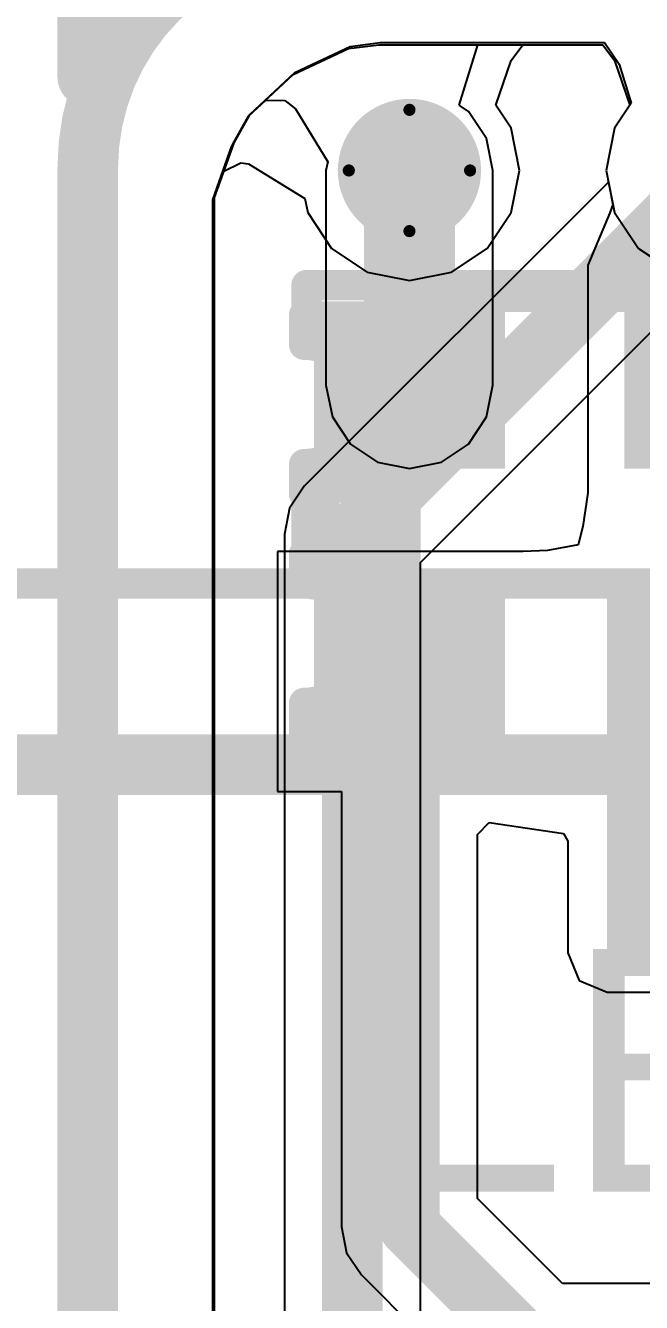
# Model space of a CAD drawing. Header units: millimetres. Extents: x -16 to 330, y -45 to 150.
# Drawn here: x -4.01 to -1.43, y 70.75 to 76.1 of the extents above; entities that cross this region are included whole.
import ezdxf

# ---------------------------------------------------------------- set-up
doc = ezdxf.new("R2010")
doc.units = ezdxf.units.MM
for name, color, linetype in [('BottomLayer', 5, 'Continuous'), ('BottomSolder', 6, 'Continuous'), ('DrillDrawing', 1, 'Continuous'), ('Mechanical1', 6, 'Continuous'), ('Mechanical13', 56, 'Continuous'), ('Mechanical2', 216, 'Continuous'), ('MidLayer1', 16, 'Continuous'), ('MidLayer2', 76, 'Continuous'), ('TopLayer', 1, 'Continuous'), ('TopOverlay', 2, 'Continuous'), ('TopPaste', 8, 'Continuous'), ('TopSolder', 216, 'Continuous'), ('ViaHoleLayer', 16, 'Continuous')]:
    doc.layers.add(name, color=color, linetype=linetype)
doc.styles.add('Arial', font='arial.ttf', dxfattribs={"height": 0.2})

# ---------------------------------------------------------------- blocks, each defined once
blk = doc.blocks.new('SK6812_EC20_144')
at = {"layer": 'TopLayer'}
for points in [[(-1.04999917, 0.95000191), (-0.24999823, 0.95000191), (-0.24999823, 0.25000077), (-1.04999917, 0.25000077)], [(0.25000077, 0.95000191), (1.05000171, 0.95000191), (1.05000171, 0.25000077), (0.25000077, 0.25000077)], [(-1.04999917, -0.24999823), (-0.24999823, -0.24999823), (-0.24999823, -0.9499993699999999), (-1.04999917, -0.9499993699999999)], [(0.25000077, -0.24999823), (1.05000171, -0.24999823), (1.05000171, -0.9499993699999999), (0.25000077, -0.9499993699999999)]]:
    blk.add_hatch(color=1, dxfattribs=at).paths.add_polyline_path(points)
at = {"layer": 'TopPaste'}
for points in [[(-1.04999917, 0.95000191), (-0.24999823, 0.95000191), (-0.24999823, 0.25000077), (-1.04999917, 0.25000077)], [(0.25000077, 0.95000191), (1.05000171, 0.95000191), (1.05000171, 0.25000077), (0.25000077, 0.25000077)], [(-1.04999917, -0.24999823), (-0.24999823, -0.24999823), (-0.24999823, -0.9499993699999999), (-1.04999917, -0.9499993699999999)], [(0.25000077, -0.24999823), (1.05000171, -0.24999823), (1.05000171, -0.9499993699999999), (0.25000077, -0.9499993699999999)]]:
    blk.add_hatch(color=8, dxfattribs=at).paths.add_polyline_path(points)
at = {"layer": 'TopSolder'}
for points in [[(-1.04999917, 0.95000191), (-0.24999823, 0.95000191), (-0.24999823, 0.25000077), (-1.04999917, 0.25000077)], [(0.25000077, 0.95000191), (1.05000171, 0.95000191), (1.05000171, 0.25000077), (0.25000077, 0.25000077)], [(-1.04999917, -0.24999823), (-0.24999823, -0.24999823), (-0.24999823, -0.9499993699999999), (-1.04999917, -0.9499993699999999)], [(0.25000077, -0.24999823), (1.05000171, -0.24999823), (1.05000171, -0.9499993699999999), (0.25000077, -0.9499993699999999)]]:
    blk.add_hatch(color=216, dxfattribs=at).paths.add_polyline_path(points)
at = {"layer": 'TopOverlay', "const_width": 0.127}
for points in [[(-0.08560053999999999, 1.00000054), (0.0762, 1.00000054)], [(-0.999998, -0.08560053999999999), (-0.999998, 0.0762)], [(0.999998, -0.08560053999999999), (0.999998, 0.0762)], [(1.2192, -0.6096), (1.3462, -0.4826)], [(1.3462, -0.7366), (1.3462, -0.4826)], [(1.2192, -0.6096), (1.3462, -0.7366)], [(-0.08560053999999999, -0.999998), (0.0762, -0.999998)]]:
    blk.add_lwpolyline(points, dxfattribs=at)
at = {"layer": 'TopOverlay', "const_width": 0.0635}
for points in [[(-0.11735054, 1.00000054, 1), (-0.05385054, 1.00000054, 1)], [(0.04445, 1.00000054, 1), (0.10795, 1.00000054, 1)], [(-1.031748, 0.0762, 1), (-0.968248, 0.0762, 1)], [(0.968248, 0.0762, 1), (1.031748, 0.0762, 1)], [(-1.031748, -0.08560053999999999, 1), (-0.968248, -0.08560053999999999, 1)], [(0.968248, -0.08560053999999999, 1), (1.031748, -0.08560053999999999, 1)], [(1.31445, -0.4826, 1), (1.37795, -0.4826, 1)], [(1.31445, -0.4826, 1), (1.37795, -0.4826, 1)], [(1.18745, -0.6096, 1), (1.25095, -0.6096, 1)], [(1.18745, -0.6096, 1), (1.25095, -0.6096, 1)], [(1.31445, -0.7366, 1), (1.37795, -0.7366, 1)], [(1.31445, -0.7366, 1), (1.37795, -0.7366, 1)], [(-0.11735054, -0.999998, 1), (-0.05385054, -0.999998, 1)], [(0.04445, -0.999998, 1), (0.10795, -0.999998, 1)]]:
    blk.add_lwpolyline(points, format="xyb", close=True, dxfattribs=at)

msp = doc.modelspace()

# ---------------------------------------------------------------- hatches: boundary and pattern name
at = {"layer": 'BottomLayer'}
h = msp.add_hatch(color=5, dxfattribs=at)
edge = h.paths.add_edge_path()
edge.add_arc((-2.4026114, 75.48881016), 0.2999994, 0, 360)
at = {"layer": 'BottomSolder'}
h = msp.add_hatch(color=6, dxfattribs=at)
edge = h.paths.add_edge_path()
edge.add_arc((-2.4026114, 75.48881016), 0.1499997, 0, 360)
at = {"layer": 'MidLayer1'}
h = msp.add_hatch(color=16, dxfattribs=at)
edge = h.paths.add_edge_path()
edge.add_arc((-2.4026114, 75.48881016), 0.2999994, 0, 360)
at = {"layer": 'MidLayer2'}
h = msp.add_hatch(color=76, dxfattribs=at)
edge = h.paths.add_edge_path()
edge.add_arc((-2.4026114, 75.48881016), 0.2999994, 0, 360)
at = {"layer": 'TopLayer'}
h = msp.add_hatch(color=1, dxfattribs=at)
edge = h.paths.add_edge_path()
edge.add_arc((-2.4026114, 75.48881016), 0.2999994, 0, 360)
msp.add_hatch(color=1, dxfattribs=at).paths.add_polyline_path([(-1.5748127, 72.21221016), (0.66263774, 72.21221016), (0.66263774, 73.78701016), (-1.5748127, 73.78701016)])
at = {"layer": 'TopSolder'}
h = msp.add_hatch(color=216, dxfattribs=at)
edge = h.paths.add_edge_path()
edge.add_arc((-2.4026114, 75.48881016), 0.1499997, 0, 360)
at = {"layer": 'ViaHoleLayer'}
h = msp.add_hatch(color=16, dxfattribs=at)
edge = h.paths.add_edge_path()
edge.add_arc((-2.4026114, 75.48881016), 0.1499997, 0, 360)

# ---------------------------------------------------------------- linework, layer by layer
at = {"layer": 'BottomLayer'}
for p, q in [((-2.883281, 75.89923606), (-2.65157712, 76.0082046)), ((-2.65157712, 76.0082046), (-2.52459236, 76.0244987)), ((-2.52459236, 76.0244987), (-1.58600394, 76.0244987)), ((-1.58600394, 76.0244987), (-1.52425908, 75.93353622)), ((-3.07035454, 75.72440786), (-2.883281, 75.89923606)), ((-1.52425908, 75.93353622), (-1.4734921, 75.77049869999999)), ((-1.4734921, 75.77049869999999), (-1.54376374, 75.66532746)), ((-3.13704478, 75.60440048), (-3.07035454, 75.72440786)), ((-1.54376374, 75.66532746), (-1.57887416, 75.48881016)), ((-3.21956684, 75.375008), (-3.13704478, 75.60440048)), ((-1.57887416, 75.48881016), (-1.5691866, 75.4401082)), ((-1.5691866, 75.4401082), (-2.84304994, 74.1662474)), ((-3.21956938, 75.37500546), (-3.21956684, 75.375008)), ((-3.21956684, 46.1038702), (-3.21956938, 75.37500546)), ((-2.356739, 73.84680938), (-1.16631466, 75.03723625999999)), ((-2.84304994, 74.1662474), (-2.90480242, 74.07382696)), ((-2.90480242, 74.07382696), (-2.92648894, 73.96481016)), ((-2.92648894, 73.96481016), (-2.9264864, 73.96479746)), ((-2.9264864, 73.96479746), (-2.9264864, 49.73322286)), ((-2.356739, 49.85121093999999), (-2.356739, 73.84680938))]:
    msp.add_line(p, q, dxfattribs=at)
at = {"layer": 'BottomLayer', "const_width": 0.254}
for points in [[(-2.6416127, 73.96481016), (-1.1176127, 75.48881016)], [(-2.6416127, 49.73321016), (-2.6416127, 73.96481016)]]:
    msp.add_lwpolyline(points, dxfattribs=at)
at = {"layer": 'BottomLayer', "const_width": 0.127}
msp.add_lwpolyline([(-2.7051127, 73.96481016, 1), (-2.5781127, 73.96481016, 1)], format="xyb", close=True, dxfattribs=at)
msp.add_lwpolyline([(-2.7051127, 73.96481016, 1), (-2.5781127, 73.96481016, 1)], format="xyb", close=True, dxfattribs=at)
at = {"layer": 'DrillDrawing', "const_width": 0.0508}
for points in [[(-2.6566114, 75.48881016), (-2.4026114, 75.74281015999999)], [(-2.4026114, 75.74281015999999), (-2.1486114, 75.48881016)], [(-2.6566114, 75.48881016), (-2.4026114, 75.23481016)], [(-2.4026114, 75.23481016), (-2.1486114, 75.48881016)]]:
    msp.add_lwpolyline(points, dxfattribs=at)
at = {"layer": 'DrillDrawing', "const_width": 0.0254}
for points in [[(-2.4153114, 75.74281015999999, 1), (-2.3899114, 75.74281015999999, 1)], [(-2.4153114, 75.74281015999999, 1), (-2.3899114, 75.74281015999999, 1)], [(-2.6693114, 75.48881016, 1), (-2.6439114, 75.48881016, 1)], [(-2.6693114, 75.48881016, 1), (-2.6439114, 75.48881016, 1)], [(-2.1613114, 75.48881016, 1), (-2.1359114, 75.48881016, 1)], [(-2.1613114, 75.48881016, 1), (-2.1359114, 75.48881016, 1)], [(-2.4153114, 75.23481016, 1), (-2.3899114, 75.23481016, 1)], [(-2.4153114, 75.23481016, 1), (-2.3899114, 75.23481016, 1)]]:
    msp.add_lwpolyline(points, format="xyb", close=True, dxfattribs=at)
at = {"layer": 'Mechanical1', "const_width": 0.254}
for points in [[(-3.75001282, 75.88101155999999), (-3.75001282, 87.96935416)], [(-11.7856, 72.99999878), (2.99600112, 72.99999878)]]:
    msp.add_lwpolyline(points, dxfattribs=at)
at = {"layer": 'Mechanical1', "const_width": 0.127}
msp.add_lwpolyline([(-3.81351282, 75.88101155999999, 1), (-3.68651282, 75.88101155999999, 1)], format="xyb", close=True, dxfattribs=at)
at = {"layer": 'Mechanical13', "const_width": 0.127}
for points in [[(-3.74376442, 75.50881011999999, -0.414213562373093), (-2.74376388, 76.50881066)], [(-2.84376368, 74.88381009999999, -0.9999999999999277), (-2.84376368, 74.13380905999999)], [(-2.84376368, 74.75880907999999, -1.00000000000009), (-2.84376368, 74.25881008)], [(-2.84376368, 73.88380955999999, -0.9999999999999484), (-2.84376368, 73.13380852)], [(-2.84376368, 73.75880853999999, -1.000000000000017), (-2.84376368, 73.25880954)]]:
    msp.add_lwpolyline(points, format="xyb", dxfattribs=at)
at = {"layer": 'Mechanical13', "const_width": 0.0635}
for points in [[(-3.77551442, 75.50881011999999, 1), (-3.71201442, 75.50881011999999, 1)], [(-3.77551188, 75.50881011999999, 1), (-3.71201188, 75.50881011999999, 1)], [(-2.8655137, 75.00880858, 1), (-2.8020137, 75.00880858, 1)], [(-2.8655137, 75.00880858, 1), (-2.8020137, 75.00880858, 1)], [(-2.50042426, 75.00872222, 1), (-2.43692426, 75.00872222, 1)], [(-2.50042426, 75.00872222, 1), (-2.43692426, 75.00872222, 1)], [(-2.50042426, 75.00872222, 1), (-2.43692426, 75.00872222, 1)], [(-2.4515191, 74.95981452, 1), (-2.3880191, 74.95981452, 1)], [(-2.4515191, 74.95981452, 1), (-2.3880191, 74.95981452, 1)], [(-2.4515191, 74.95981452, 1), (-2.3880191, 74.95981452, 1)], [(-2.87551368, 74.88381009999999, 1), (-2.81201368, 74.88381009999999, 1)], [(-2.87551368, 74.88381009999999, 1), (-2.81201368, 74.88381009999999, 1)], [(-2.87551368, 74.88381009999999, 1), (-2.81201368, 74.88381009999999, 1)], [(-2.8655137, 74.88381009999999, 1), (-2.8020137, 74.88381009999999, 1)], [(-2.8655137, 74.88381009999999, 1), (-2.8020137, 74.88381009999999, 1)], [(-2.87551368, 74.75880907999999, 1), (-2.81201368, 74.75880907999999, 1)], [(-2.87551368, 74.75880907999999, 1), (-2.81201368, 74.75880907999999, 1)], [(-2.87551368, 74.25881008, 1), (-2.81201368, 74.25881008, 1)], [(-2.87551368, 74.25881008, 1), (-2.81201368, 74.25881008, 1)], [(-2.87551368, 74.13380905999999, 1), (-2.81201368, 74.13380905999999, 1)], [(-2.87551368, 74.13380905999999, 1), (-2.81201368, 74.13380905999999, 1)], [(-2.87551368, 74.13380905999999, 1), (-2.81201368, 74.13380905999999, 1)], [(-2.8655137, 74.13380905999999, 1), (-2.8020137, 74.13380905999999, 1)], [(-2.8655137, 74.13380905999999, 1), (-2.8020137, 74.13380905999999, 1)], [(-2.87551368, 73.88380955999999, 1), (-2.81201368, 73.88380955999999, 1)], [(-2.87551368, 73.88380955999999, 1), (-2.81201368, 73.88380955999999, 1)], [(-2.87551368, 73.88380955999999, 1), (-2.81201368, 73.88380955999999, 1)], [(-2.8655137, 73.88380955999999, 1), (-2.8020137, 73.88380955999999, 1)], [(-2.8655137, 73.88380955999999, 1), (-2.8020137, 73.88380955999999, 1)], [(-2.87551368, 73.75880853999999, 1), (-2.81201368, 73.75880853999999, 1)], [(-2.87551368, 73.75880853999999, 1), (-2.81201368, 73.75880853999999, 1)], [(-2.87551368, 73.25880954, 1), (-2.81201368, 73.25880954, 1)], [(-2.87551368, 73.25880954, 1), (-2.81201368, 73.25880954, 1)], [(-2.87551368, 73.13380852, 1), (-2.81201368, 73.13380852, 1)], [(-2.87551368, 73.13380852, 1), (-2.81201368, 73.13380852, 1)], [(-2.87551368, 73.13380852, 1), (-2.81201368, 73.13380852, 1)], [(-2.8655137, 73.13380852, 1), (-2.8020137, 73.13380852, 1)], [(-2.8655137, 73.13380852, 1), (-2.8020137, 73.13380852, 1)], [(-2.4515191, 73.05780409999998, 1), (-2.3880191, 73.05780409999998, 1)], [(-2.4515191, 73.05780409999998, 1), (-2.3880191, 73.05780409999998, 1)], [(-2.4515191, 73.05780409999998, 1), (-2.3880191, 73.05780409999998, 1)], [(-2.8655137, 73.00881004, 1), (-2.8020137, 73.00881004, 1)], [(-2.8655137, 73.00881004, 1), (-2.8020137, 73.00881004, 1)], [(-2.50042426, 73.0088964, 1), (-2.43692426, 73.0088964, 1)], [(-2.50042426, 73.0088964, 1), (-2.43692426, 73.0088964, 1)], [(-2.50042426, 73.0088964, 1), (-2.43692426, 73.0088964, 1)]]:
    msp.add_lwpolyline(points, format="xyb", close=True, dxfattribs=at)
at = {"layer": 'Mechanical13', "const_width": 0.127}
for points in [[(-3.74376188, 45.48381048), (-3.74376188, 75.50881011999999)], [(-2.8337637, 75.00880858), (-0.65376298, 75.00880858)], [(-2.8337637, 74.88381009999999), (-2.8337637, 75.00880858)], [(-2.46867426, 75.00872222), (-1.01884988, 75.00872222)], [(-2.46867426, 75.00872222), (-2.4197691, 74.95981452)], [(-2.46867426, 73.0088964), (-2.46867426, 75.00872222)], [(-2.4197691, 74.95981452), (-1.06775758, 74.95981452)], [(-2.4197691, 73.05780409999998), (-2.4197691, 74.95981452)], [(-2.84376368, 74.88381009999999), (-2.8337637, 74.88381009999999)], [(-2.84376368, 74.75880907999999), (-2.84376368, 74.88381009999999)], [(-2.84376368, 74.13380905999999), (-2.84376368, 74.25881008)], [(-2.84376368, 74.13380905999999), (-2.8337637, 74.13380905999999)], [(-2.8337637, 73.88380955999999), (-2.8337637, 74.13380905999999)], [(-2.84376368, 73.88380955999999), (-2.8337637, 73.88380955999999)], [(-2.84376368, 73.75880853999999), (-2.84376368, 73.88380955999999)], [(-7.688493639999999, 73.75880853999999), (0.25623774, 73.75880853999999)], [(-7.688493639999999, 73.75880853999999), (0.25623774, 73.75880853999999)], [(-2.84376368, 73.13380852), (-2.84376368, 73.25880954)], [(-2.84376368, 73.13380852), (-2.8337637, 73.13380852)], [(-2.8337637, 73.00881004), (-2.8337637, 73.13380852)], [(-2.46867426, 73.0088964), (-2.4197691, 73.05780409999998)], [(-2.4197691, 73.05780409999998), (-1.06775758, 73.05780409999998)], [(-2.8337637, 73.00881004), (-0.65376298, 73.00881004)], [(-2.46867426, 73.0088964), (-1.01884988, 73.0088964)]]:
    msp.add_lwpolyline(points, dxfattribs=at)
at = {"layer": 'Mechanical2', "const_width": 0.254}
msp.add_lwpolyline([(-3.75001282, 75.50001156, -0.414213562373091), (-2.75001228, 76.50001209999999)], format="xyb", dxfattribs=at)
msp.add_lwpolyline([(-3.75001282, -12.49999024), (-3.75001282, 75.50001156)], dxfattribs=at)
at = {"layer": 'Mechanical2', "const_width": 0.127}
msp.add_lwpolyline([(-3.81351282, 75.50001156, 1), (-3.68651282, 75.50001156, 1)], format="xyb", close=True, dxfattribs=at)
msp.add_lwpolyline([(-3.81351282, 75.50001156, 1), (-3.68651282, 75.50001156, 1)], format="xyb", close=True, dxfattribs=at)
at = {"layer": 'MidLayer1'}
for p, q in [((-1.97681596, 75.95000304), (-1.92834006, 76.01570013999999)), ((-1.92834006, 76.01570013999999), (-1.59188404, 76.01570013999999)), ((-1.59188404, 76.01570013999999), (-1.54340814, 75.95000304)), ((-2.04085444, 75.76170014), (-1.97681596, 75.95000304)), ((-1.54340814, 75.95000304), (-1.47936966, 75.76170014)), ((-1.97646036, 75.66532746), (-2.04085444, 75.76170014)), ((-1.47936966, 75.76170014), (-1.54376374, 75.66532746)), ((-1.94134994, 75.48881016), (-1.97646036, 75.66532746)), ((-1.54376374, 75.66532746), (-1.57887416, 75.48881016)), ((-3.18337692, 75.48418735999999), (-3.10956452, 75.52111642)), ((-3.10956452, 75.52111642), (-3.07662834, 75.51678571999999)), ((-3.22581778, 75.36620944), (-3.18337692, 75.48418735999999)), ((-3.07662834, 75.51678571999999), (-2.84057344, 75.37167806)), ((-1.97646036, 75.31229286), (-1.94134994, 75.48881016)), ((-1.57887416, 75.48881016), (-1.54376374, 75.31229286)), ((-3.22582032, 75.3662069), (-3.22581778, 75.36620944)), ((-3.22581778, 46.09969443999999), (-3.22582032, 75.3662069)), ((-2.84057344, 75.37167806), (-2.82876244, 75.31229286)), ((-2.82876244, 75.31229286), (-2.7287728, 75.16264876)), ((-2.07645, 75.16264876), (-1.97646036, 75.31229286)), ((-1.54376374, 75.31229286), (-1.4437741, 75.16264876)), ((-2.7287728, 75.16264876), (-2.5791287, 75.06265911999999)), ((-2.2260941, 75.06265911999999), (-2.07645, 75.16264876)), ((-1.4437741, 75.16264876), (-1.29413, 75.06265911999999)), ((-2.5791287, 75.06265911999999), (-2.4026114, 75.0275487)), ((-2.4026114, 75.0275487), (-2.2260941, 75.06265911999999))]:
    msp.add_line(p, q, dxfattribs=at)
at = {"layer": 'MidLayer2'}
for p, q in [((-2.65782552, 75.99940858), (-2.53084076, 76.01570013999999)), ((-2.53084076, 76.01570013999999), (-1.59188404, 76.01570013999999)), ((-1.59188404, 76.01570013999999), (-1.54340814, 75.95000304)), ((-2.88953448, 75.89044003999999), (-2.65782552, 75.99940858)), ((-1.54340814, 75.95000304), (-1.47936966, 75.76170014)), ((-3.07660548, 75.71561184), (-2.88953448, 75.89044003999999)), ((-1.47936966, 75.76170014), (-1.54376374, 75.66532746)), ((-3.14762388, 75.58781936), (-3.07660548, 75.71561184)), ((-1.54376374, 75.66532746), (-1.57887416, 75.48881016)), ((-3.22581778, 75.36620436), (-3.14762388, 75.58781936)), ((-1.57887416, 75.48881016), (-1.54376374, 75.31229286)), ((-3.22582032, 75.36620181999999), (-3.22581778, 75.36620436)), ((-3.22581778, 46.09969443999999), (-3.22582032, 75.36620181999999)), ((-1.54376374, 75.31229286), (-1.4437741, 75.16264876)), ((-1.4437741, 75.16264876), (-1.29413, 75.06265911999999))]:
    msp.add_line(p, q, dxfattribs=at)
at = {"layer": 'TopLayer'}
for p, q in [((-2.19381324, 75.76170014), (-2.11676742, 76.01570013999999)), ((-2.11676742, 76.01570013999999), (-1.59188404, 76.01570013999999)), ((-1.59188404, 76.01570013999999), (-1.54340814, 75.95000304)), ((-1.54340814, 75.95000304), (-1.47936966, 75.76170014)), ((-3.07660548, 75.7156093), (-3.00397672, 75.78348317999999)), ((-3.00397672, 75.78348317999999), (-2.92442392, 75.78225635999999)), ((-2.92442392, 75.78225635999999), (-2.87971992, 75.74635599999999)), ((-2.87971992, 75.74635599999999), (-2.7449399, 75.52545473999999)), ((-2.1553932, 75.73602835999999), (-2.19381324, 75.76170014)), ((-2.07960722, 75.62260212), (-2.1553932, 75.73602835999999)), ((-1.47936966, 75.76170014), (-1.54376374, 75.66532746)), ((-3.14329572, 75.59560192), (-3.07660548, 75.7156093)), ((-1.54376374, 75.66532746), (-1.57887416, 75.48881016)), ((-3.22581778, 75.36620944), (-3.14329572, 75.59560192)), ((-2.0529931, 75.48881016), (-2.07960722, 75.62260212)), ((-2.7449399, 75.52545473999999), (-2.7522297, 75.48881016)), ((-2.7522297, 75.48881016), (-2.7522297, 74.5902115)), ((-2.0529931, 74.5902115), (-2.0529931, 75.48881016)), ((-1.57887416, 75.48881016), (-1.55059126, 75.34661333999999)), ((-3.22582032, 75.3662069), (-3.22581778, 75.36620944)), ((-3.22581778, 46.09969443999999), (-3.22582032, 75.3662069)), ((-1.56330142, 75.3113683), (-1.6550132, 75.0926108)), ((-1.55059126, 75.34661333999999), (-1.56330142, 75.3113683)), ((-1.6550132, 75.0926108), (-1.65501574, 75.09260572)), ((-1.65501574, 75.09260572), (-1.65501066, 75.09260318)), ((-1.65501066, 75.09260318), (-1.6550132, 74.13830486)), ((-2.7522297, 74.5902115), (-2.72561558, 74.45641954)), ((-2.07960722, 74.45641954), (-2.0529931, 74.5902115)), ((-2.72561558, 74.45641954), (-2.6498296, 74.3429933)), ((-2.1553932, 74.3429933), (-2.07960722, 74.45641954)), ((-2.6498296, 74.3429933), (-2.53640336, 74.26720732)), ((-2.26881944, 74.26720732), (-2.1553932, 74.3429933)), ((-2.53640336, 74.26720732), (-2.4026114, 74.2405932)), ((-2.4026114, 74.2405932), (-2.26881944, 74.26720732)), ((-1.6550132, 74.13830486), (-1.67694864, 73.99704022)), ((-1.67694864, 73.99704022), (-1.69535602, 73.92087323999999)), ((-1.69535602, 73.92087323999999), (-1.82386986, 73.89742141999999)), ((-1.92609216, 73.8926132), (-2.9550106, 73.89261065999999)), ((-2.9550106, 73.89261065999999), (-2.9550106, 72.88781206)), ((-1.82386986, 73.89742141999999), (-1.92609216, 73.8926132)), ((-2.9550106, 72.88781206), (-2.6874851, 72.88781206)), ((-2.6874851, 72.88781206), (-2.6874851, 71.06429272)), ((-2.1177377, 72.70820357999999), (-2.06855568, 72.75738559999999)), ((-2.06855568, 72.75738559999999), (-1.75696372, 72.71197547999999)), ((-2.1177377, 71.1822808), (-2.1177377, 72.70820357999999)), ((-1.75696372, 72.71197547999999), (-1.73977046, 72.67955746)), ((-1.73977046, 72.67955746), (-1.73977046, 72.21221016)), ((-1.73977046, 72.21221016), (-1.69145458, 72.09556828)), ((-1.69145458, 72.09556828), (-1.5748127, 72.04725239999999)), ((-1.5748127, 72.04725239999999), (0.66263774, 72.04725239999999)), ((-1.76190148, 70.82644204), (-2.1177377, 71.1822808)), ((-2.6874851, 71.06429272), (-2.68748764, 71.06428002)), ((-2.68748764, 71.06428002), (-2.66580112, 70.95526321999999)), ((-2.66580112, 70.95526321999999), (-2.60404864, 70.86284278)), ((-2.60404864, 70.86284278), (-2.08134204, 70.34013871999998)), ((13.45754992, 70.82644204), (-1.76190148, 70.82644204))]:
    msp.add_line(p, q, dxfattribs=at)
for points, const_width in [([(-2.4026114, 74.5902115), (-2.4026114, 75.48881016)], 0.3809999999999999), ([(-2.4026114, 71.06428002), (-2.4026114, 73.39021136)], 0.254), ([(-2.4026114, 71.06428002), (-1.87989972, 70.54156834)], 0.254)]:
    msp.add_lwpolyline(points, dxfattribs=dict(at, const_width=const_width))
for points, const_width in [([(-2.4978614, 75.48881016, 1), (-2.3073614, 75.48881016, 1)], 0.1905), ([(-2.4978614, 74.5902115, 1), (-2.3073614, 74.5902115, 1)], 0.1905), ([(-2.4661114, 73.39021136, 1), (-2.3391114, 73.39021136, 1)], 0.127), ([(-2.4661114, 71.06428002, 1), (-2.3391114, 71.06428002, 1)], 0.127), ([(-2.4661114, 71.06428002, 1), (-2.3391114, 71.06428002, 1)], 0.127)]:
    msp.add_lwpolyline(points, format="xyb", close=True, dxfattribs=dict(at, const_width=const_width))

# ---------------------------------------------------------------- block references
msp.add_blockref('SK6812_EC20_144', (-1.7526127, 73.99021016))

# ---------------------------------------------------------------- texts
at = {"layer": 'TopOverlay', "style": 'Arial'}
msp.add_text('LED3', height=1.016, dxfattribs=at).set_placement((-2.53915418, 71.21180575999999))

doc.saveas('drawing.dxf')
